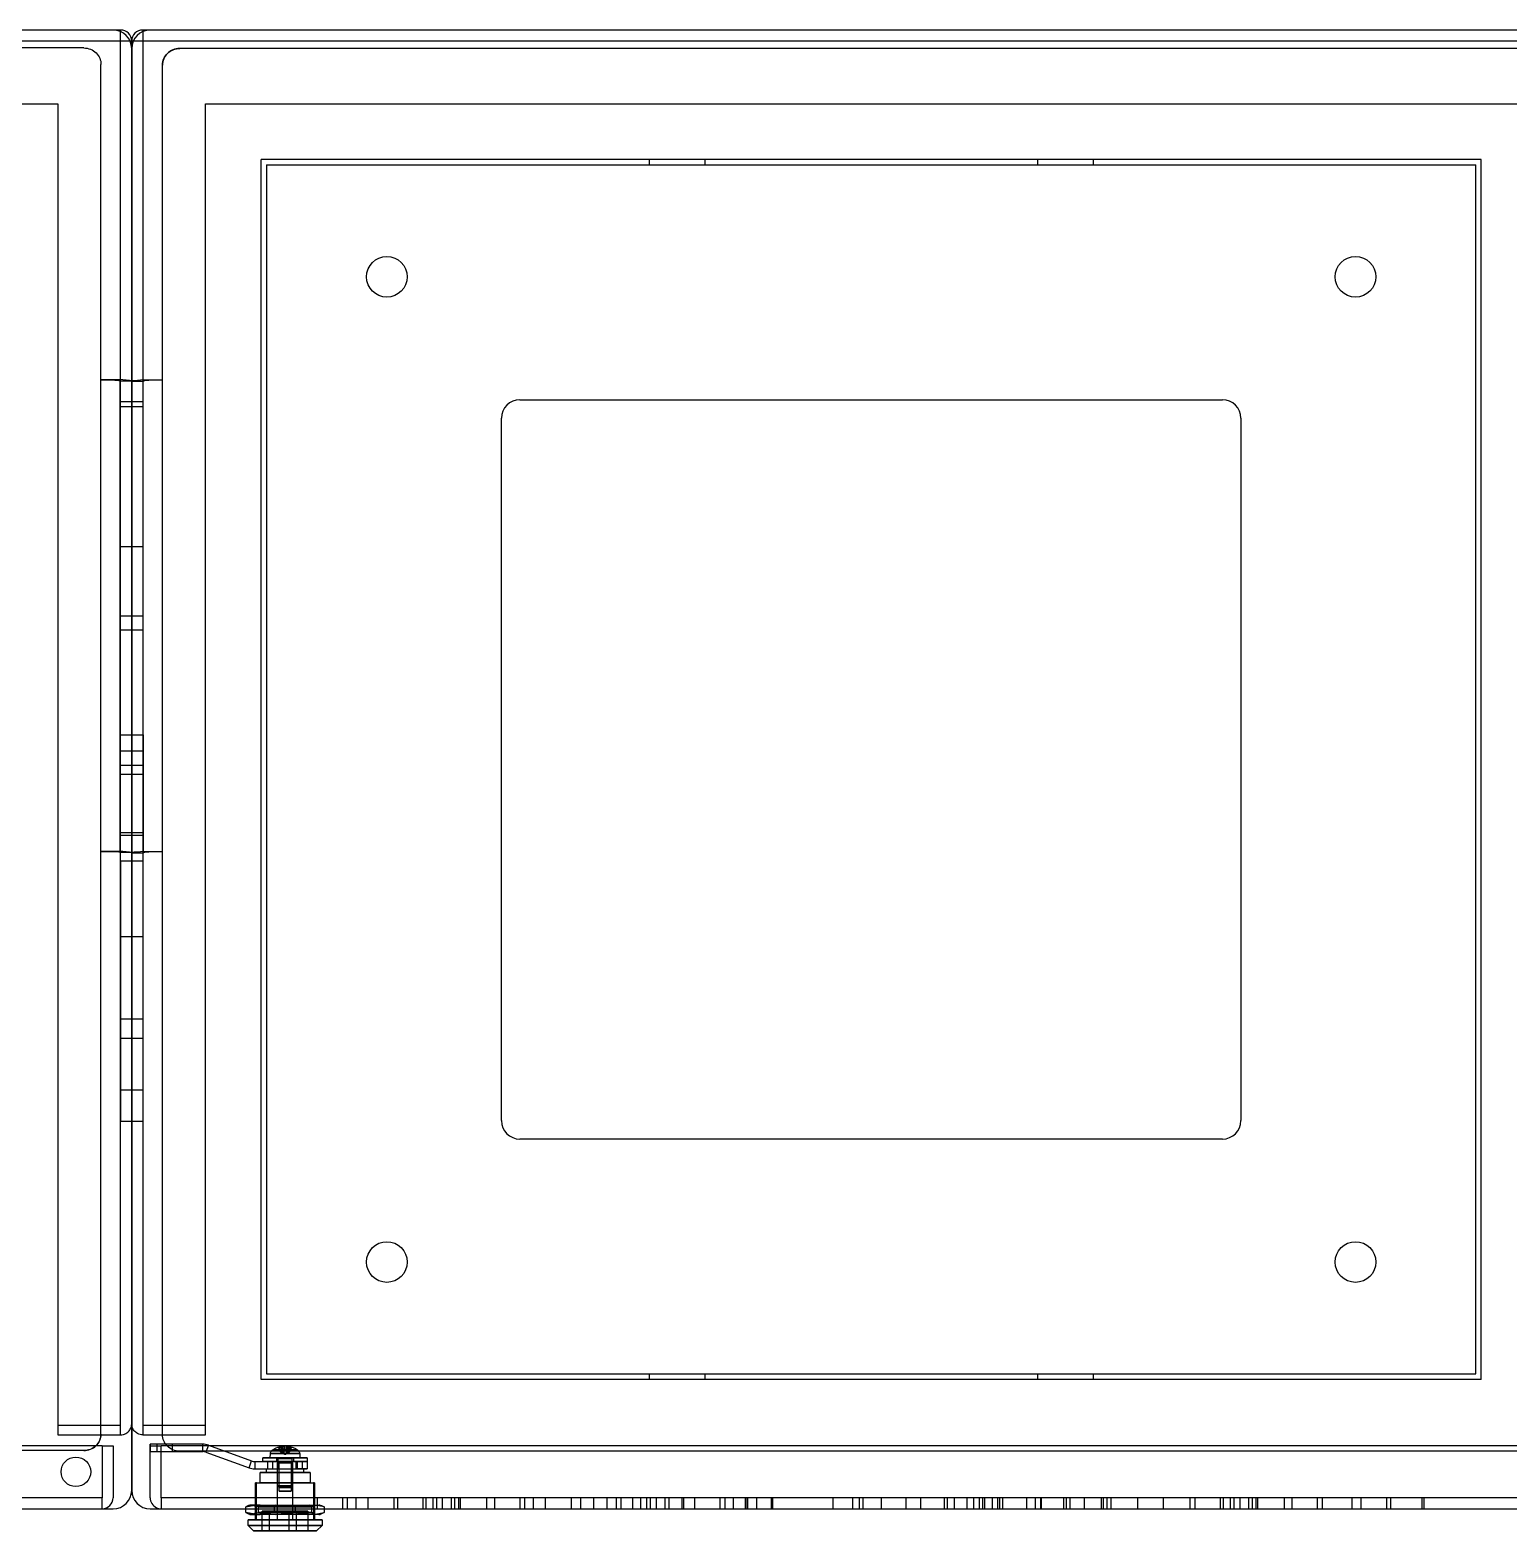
# Model space of a CAD drawing. Header units: millimetres. Extents: x 10366 to 13995, y 24552 to 29685.
# Drawn here: x 12058.7 to 12458.7, y 26264 to 26670 of the extents above; entities that cross this region are included whole.
import ezdxf

# ---------------------------------------------------------------- set-up
doc = ezdxf.new("R2010")
doc.units = ezdxf.units.MM
doc.header["$LTSCALE"] = 3
doc.layers.add('DomyÅ›lny', color=7, linetype='Continuous')

msp = doc.modelspace()

# ---------------------------------------------------------------- linework, layer by layer
at = {"layer": 'DomyÅ›lny'}
for p, q in [((12083.24, 26670.02), (11689.24, 26670.02)), ((12083.24, 26667.02), (11689.24, 26667.02)), ((12081.24, 26670.02), (11691.24, 26670.02)), ((12083.24, 26290.02), (12083.24, 26667.02)), ((12086.24, 26665.19), (12086.24, 26667.02)), ((12086.24, 26667.02), (12086.24, 26664.88)), ((12483.24, 26670.02), (12089.24, 26670.02)), ((12089.24, 26667.02), (12089.24, 26290.02)), ((12483.24, 26667.02), (12089.24, 26667.02)), ((12481.24, 26670.02), (12091.24, 26670.02)), ((12073.29, 26665.18), (11699.22, 26665.18)), ((12086.24, 26293.02), (12086.24, 26665.19)), ((12086.24, 26574.91), (12086.24, 26665.02)), ((12086.24, 26665.02), (12086.24, 26574.6)), ((12086.24, 26664.88), (12086.24, 26293.02)), ((12473.29, 26665.02), (12099.22, 26665.02)), ((12077.94, 26575.58), (12077.94, 26660.69)), ((12094.57, 26575.43), (12094.57, 26660.53)), ((11706.24, 26650.02), (12066.24, 26650.02)), ((12066.24, 26650.02), (12066.24, 26290.02)), ((12106.24, 26650.02), (12466.24, 26650.02)), ((12106.24, 26290.02), (12106.24, 26650.02)), ((12451.24, 26635.02), (12121.24, 26635.02)), ((12121.24, 26305.02), (12121.24, 26635.02)), ((12226.24, 26635.02), (12226.24, 26633.52)), ((12241.24, 26635.02), (12241.24, 26633.52)), ((12331.24, 26635.02), (12331.24, 26633.52)), ((12346.24, 26635.02), (12346.24, 26633.52)), ((12451.24, 26305.02), (12451.24, 26635.02)), ((12122.74, 26633.52), (12449.74, 26633.52)), ((12122.74, 26633.52), (12122.74, 26306.52)), ((12449.74, 26306.52), (12449.74, 26633.52)), ((12077.94, 26448.02), (12077.94, 26575.58)), ((12077.94, 26575.43), (12077.94, 26575.58)), ((12083.15, 26575.16), (12086.26, 26575.16)), ((12083.15, 26447.6), (12083.15, 26575.16)), ((12086.24, 26447.44), (12086.24, 26574.91)), ((12086.24, 26574.6), (12086.24, 26447.44)), ((12086.26, 26447.6), (12086.26, 26575.16)), ((12086.26, 26575.01), (12087.77, 26575.01)), ((12086.26, 26447.44), (12086.26, 26575.01)), ((12087.77, 26575.01), (12089.36, 26575.01)), ((12089.36, 26447.44), (12089.36, 26575.01)), ((12094.57, 26447.86), (12094.57, 26575.43)), ((12083.24, 26569.51), (12086.24, 26569.51)), ((12086.24, 26569.51), (12089.24, 26569.51)), ((12191.24, 26570.02), (12381.24, 26570.02)), ((12083.24, 26568.22), (12086.24, 26568.22)), ((12086.24, 26568.22), (12089.24, 26568.22)), ((12186.24, 26375.02), (12186.24, 26565.02)), ((12386.24, 26565.02), (12386.24, 26375.02)), ((12083.24, 26530.32), (12086.24, 26530.32)), ((12086.24, 26530.32), (12089.24, 26530.32)), ((12086.24, 26511.43), (12083.24, 26511.43)), ((12083.24, 26507.79), (12086.24, 26507.79)), ((12089.24, 26511.43), (12086.24, 26511.43)), ((12086.24, 26507.79), (12089.24, 26507.79)), ((12083.15, 26479.4), (12086.26, 26479.4)), ((12086.26, 26479.39), (12089.36, 26479.39)), ((12089.36, 26479.39), (12089.36, 26447.44)), ((12086.24, 26474.95), (12083.24, 26474.95)), ((12089.24, 26474.95), (12086.24, 26474.95)), ((12083.24, 26471.18), (12086.24, 26471.18)), ((12086.24, 26468.67), (12083.24, 26468.67)), ((12086.24, 26471.18), (12089.24, 26471.18)), ((12089.24, 26468.67), (12086.24, 26468.67)), ((12083.24, 26452.99), (12086.24, 26452.99)), ((12086.24, 26452.14), (12083.24, 26452.14)), ((12086.24, 26452.99), (12089.24, 26452.99)), ((12089.24, 26452.14), (12086.24, 26452.14)), ((12077.94, 26290.25), (12077.94, 26448.02)), ((12083.15, 26447.6), (12086.26, 26447.6)), ((12086.24, 26275.02), (12086.24, 26447.44)), ((12086.24, 26447.44), (12086.24, 26275.02)), ((12086.26, 26447.44), (12089.36, 26447.44)), ((12094.57, 26290.1), (12094.57, 26447.86)), ((12083.24, 26445.25), (12086.24, 26445.25)), ((12086.24, 26445.25), (12089.24, 26445.25)), ((12086.24, 26424.7), (12083.24, 26424.7)), ((12089.24, 26424.7), (12086.24, 26424.7)), ((12086.24, 26402.47), (12083.24, 26402.47)), ((12089.24, 26402.47), (12086.24, 26402.47)), ((12083.24, 26397.37), (12086.24, 26397.37)), ((12086.24, 26397.37), (12089.24, 26397.37)), ((12086.24, 26383.28), (12083.24, 26383.28)), ((12089.24, 26383.28), (12086.24, 26383.28)), ((12086.24, 26374.81), (12083.24, 26374.81)), ((12089.24, 26374.81), (12086.24, 26374.81)), ((12381.24, 26370.02), (12191.24, 26370.02)), ((12451.24, 26305.02), (12121.24, 26305.02)), ((12122.74, 26306.52), (12449.74, 26306.52)), ((12226.24, 26306.52), (12226.24, 26305.02)), ((12241.24, 26306.52), (12241.24, 26305.02)), ((12331.24, 26306.52), (12331.24, 26305.02)), ((12346.24, 26306.52), (12346.24, 26305.02)), ((12066.24, 26292.66), (12083.24, 26292.66)), ((12089.24, 26292.66), (12106.24, 26292.66)), ((12066.24, 26290.02), (12083.24, 26290.02)), ((12089.24, 26290.02), (12106.24, 26290.02)), ((12078.24, 26287.02), (11694.24, 26287.02)), ((12073.29, 26285.76), (11699.22, 26285.76)), ((12078.24, 26287.02), (12081.24, 26287.02)), ((12078.24, 26287.02), (12078.24, 26273.02)), ((12081.24, 26287.02), (12081.24, 26273.02)), ((12091.24, 26285.49), (12091.24, 26287.49)), ((12091.24, 26287.49), (12091.24, 26285.49)), ((12091.24, 26287.02), (12094.24, 26287.02)), ((12091.24, 26273.02), (12091.24, 26287.02)), ((12093, 26287.49), (12093, 26285.49)), ((12094.24, 26273.02), (12094.24, 26287.02)), ((12478.24, 26287.02), (12094.24, 26287.02)), ((12105.45, 26287.49), (12097.24, 26287.49)), ((12097.24, 26285.49), (12097.24, 26287.49)), ((12097.24, 26285.49), (12105.45, 26285.49)), ((12473.29, 26285.61), (12099.22, 26285.61)), ((12105.45, 26285.49), (12105.45, 26287.49)), ((12106.99, 26287.22), (12106.3, 26285.34)), ((12106.3, 26285.34), (12117.97, 26281.09)), ((12106.99, 26287.22), (12118.66, 26282.97)), ((12123.72, 26283.82), (12123.75, 26284.94)), ((12126.59, 26285.25), (12126.08, 26286.47)), ((12126.61, 26286.47), (12126.95, 26285.25)), ((12126.97, 26286.88), (12127.09, 26284.9)), ((12126.97, 26286.88), (12127.09, 26284.9)), ((12127.06, 26286.89), (12127.24, 26284.77)), ((12127.51, 26286.88), (12127.39, 26284.9)), ((12127.92, 26286.88), (12128.04, 26284.9)), ((12128.19, 26284.77), (12128.37, 26286.89)), ((12128.46, 26286.88), (12128.34, 26284.9)), ((12128.46, 26286.88), (12128.34, 26284.9)), ((12128.49, 26285.25), (12128.82, 26286.47)), ((12129.11, 26286.47), (12128.68, 26285.25)), ((12129.35, 26286.47), (12128.84, 26285.25)), ((12131.68, 26284.94), (12131.72, 26283.82)), ((12117.97, 26281.09), (12118.66, 26282.97)), ((12119.51, 26282.82), (12119.51, 26280.82)), ((12119.51, 26282.82), (12130.72, 26282.82)), ((12119.51, 26280.82), (12130.72, 26280.82)), ((12121.72, 26282.82), (12121.72, 26283.82)), ((12122.72, 26279.82), (12122.72, 26280.82)), ((12123.02, 26280.82), (12123.02, 26282.82)), ((12123.02, 26280.82), (12123.02, 26282.82)), ((12124.37, 26280.82), (12124.37, 26282.82)), ((12124.37, 26280.82), (12124.37, 26282.82)), ((12125.47, 26282.82), (12125.47, 26283.82)), ((12125.72, 26282.42), (12125.9, 26282.85)), ((12125.72, 26276.25), (12125.72, 26282.42)), ((12125.9, 26282.85), (12125.9, 26283.62)), ((12126.02, 26280.82), (12126.02, 26282.82)), ((12126.02, 26280.82), (12126.02, 26282.82)), ((12126.09, 26274.82), (12126.09, 26282.82)), ((12129.34, 26282.82), (12129.34, 26274.82)), ((12129.42, 26280.82), (12129.42, 26282.82)), ((12129.42, 26280.82), (12129.42, 26282.82)), ((12129.53, 26283.62), (12129.53, 26282.85)), ((12129.53, 26282.85), (12129.72, 26282.42)), ((12129.72, 26282.42), (12129.72, 26276.25)), ((12129.97, 26283.82), (12129.97, 26282.82)), ((12130.72, 26280.82), (12130.72, 26282.82)), ((12131.06, 26280.82), (12131.06, 26282.82)), ((12131.06, 26280.82), (12131.06, 26282.82)), ((12132.42, 26280.82), (12132.42, 26282.82)), ((12132.42, 26280.82), (12132.42, 26282.82)), ((12132.72, 26280.82), (12132.72, 26279.82)), ((12133.72, 26283.82), (12133.72, 26282.82)), ((12133.72, 26282.82), (12133.72, 26280.82)), ((12119.72, 26268.86), (12119.72, 26277.02)), ((12120, 26277.02), (12125.6, 26277.02)), ((12120, 26269.02), (12120, 26277.02)), ((12120.97, 26277.02), (12120.97, 26279.82)), ((12125.6, 26277.02), (12125.6, 26268.53)), ((12129.83, 26277.02), (12135.43, 26277.02)), ((12129.83, 26268.9), (12129.83, 26277.02)), ((12134.47, 26279.82), (12134.47, 26277.02)), ((12135.43, 26277.02), (12135.43, 26268.56)), ((12135.72, 26277.02), (12135.72, 26268.58)), ((12078.24, 26273.02), (11694.24, 26273.02)), ((12478.24, 26273.02), (12094.24, 26273.02)), ((12126.14, 26275.82), (12125.72, 26276.25)), ((12129.72, 26276.25), (12129.29, 26275.82)), ((12136.39, 26273.02), (12136.39, 26270.02)), ((12143.26, 26273.02), (12143.26, 26270.02)), ((12144.54, 26273.02), (12144.54, 26270.02)), ((12146.89, 26273.02), (12146.89, 26270.02)), ((12150.08, 26273.02), (12150.08, 26270.02)), ((12157.16, 26273.02), (12157.16, 26270.02)), ((12158.15, 26273.02), (12158.15, 26270.02)), ((12165, 26273.02), (12165, 26270.02)), ((12165.77, 26273.02), (12165.77, 26270.02)), ((12167.65, 26273.02), (12167.65, 26270.02)), ((12168.67, 26273.02), (12168.67, 26270.02)), ((12170.25, 26273.02), (12170.25, 26270.02)), ((12172.63, 26273.02), (12172.63, 26270.02)), ((12173.59, 26273.02), (12173.59, 26270.02)), ((12174.65, 26273.02), (12174.65, 26270.02)), ((12175.04, 26273.02), (12175.04, 26270.02)), ((12182.24, 26273.02), (12182.24, 26270.02)), ((12184.33, 26273.02), (12184.33, 26270.02)), ((12191.2, 26273.02), (12191.2, 26270.02)), ((12192.49, 26273.02), (12192.49, 26270.02)), ((12194.83, 26273.02), (12194.83, 26270.02)), ((12198.03, 26273.02), (12198.03, 26270.02)), ((12205.1, 26273.02), (12205.1, 26270.02)), ((12207.63, 26273.02), (12207.63, 26270.02)), ((12211.13, 26273.02), (12211.13, 26270.02)), ((12214.71, 26273.02), (12214.71, 26270.02)), ((12217.25, 26273.02), (12217.25, 26270.02)), ((12218.53, 26273.02), (12218.53, 26270.02)), ((12221.68, 26273.02), (12221.68, 26270.02)), ((12223.9, 26270.02), (12223.9, 26273.02)), ((12225.46, 26273.02), (12225.46, 26270.02)), ((12226.51, 26273.02), (12226.51, 26270.02)), ((12228.2, 26270.02), (12228.2, 26273.02)), ((12230.42, 26273.02), (12230.42, 26270.02)), ((12231.55, 26273.02), (12231.55, 26270.02)), ((12235, 26273.02), (12235, 26270.02)), ((12235.52, 26273.02), (12235.52, 26270.02)), ((12238.46, 26273.02), (12238.46, 26270.02)), ((12245.33, 26273.02), (12245.33, 26270.02)), ((12246.62, 26273.02), (12246.62, 26270.02)), ((12248.96, 26273.02), (12248.96, 26270.02)), ((12252.16, 26273.02), (12252.16, 26270.02)), ((12252.57, 26273.02), (12252.57, 26270.02)), ((12252.81, 26273.02), (12252.81, 26270.02)), ((12255.21, 26273.02), (12255.21, 26270.02)), ((12259.23, 26273.02), (12259.23, 26270.02)), ((12259.6, 26273.02), (12259.6, 26270.02)), ((12275.89, 26273.02), (12275.89, 26270.02)), ((12281.17, 26273.02), (12281.17, 26270.02)), ((12282.97, 26273.02), (12282.97, 26270.02)), ((12284.09, 26270.02), (12284.09, 26273.02)), ((12289.06, 26270.02), (12289.06, 26273.02)), ((12295.61, 26273.02), (12295.61, 26270.02)), ((12299.56, 26273.02), (12299.56, 26270.02)), ((12306.02, 26273.02), (12306.02, 26270.02)), ((12306.78, 26273.02), (12306.78, 26270.02)), ((12308.73, 26273.02), (12308.73, 26270.02)), ((12312.14, 26273.02), (12312.14, 26270.02)), ((12313.88, 26273.02), (12313.88, 26270.02)), ((12315.41, 26273.02), (12315.41, 26270.02)), ((12316.31, 26273.02), (12316.31, 26270.02)), ((12316.89, 26273.02), (12316.89, 26270.02)), ((12318.94, 26273.02), (12318.94, 26270.02)), ((12320.39, 26273.02), (12320.39, 26270.02)), ((12320.93, 26273.02), (12320.93, 26270.02)), ((12321.72, 26273.02), (12321.72, 26270.02)), ((12328.24, 26273.02), (12328.24, 26270.02)), ((12330.6, 26273.02), (12330.6, 26270.02)), ((12332.01, 26273.02), (12332.01, 26270.02)), ((12332.18, 26273.02), (12332.18, 26270.02)), ((12338.3, 26273.02), (12338.3, 26270.02)), ((12338.94, 26273.02), (12338.94, 26270.02)), ((12340, 26273.02), (12340, 26270.02)), ((12343.88, 26273.02), (12343.88, 26270.02)), ((12348.48, 26273.02), (12348.48, 26270.02)), ((12349, 26273.02), (12349, 26270.02)), ((12350.01, 26273.02), (12350.01, 26270.02)), ((12351.1, 26273.02), (12351.1, 26270.02)), ((12358.26, 26273.02), (12358.26, 26270.02)), ((12365.21, 26273.02), (12365.21, 26270.02)), ((12372.43, 26273.02), (12372.43, 26270.02)), ((12373.82, 26273.02), (12373.82, 26270.02)), ((12380.66, 26273.02), (12380.66, 26270.02)), ((12381.43, 26273.02), (12381.43, 26270.02)), ((12383.32, 26273.02), (12383.32, 26270.02)), ((12384.33, 26273.02), (12384.33, 26270.02)), ((12385.91, 26273.02), (12385.91, 26270.02)), ((12388.3, 26273.02), (12388.3, 26270.02)), ((12389.25, 26273.02), (12389.25, 26270.02)), ((12390.31, 26273.02), (12390.31, 26270.02)), ((12390.7, 26273.02), (12390.7, 26270.02)), ((12397.9, 26273.02), (12397.9, 26270.02)), ((12400, 26273.02), (12400, 26270.02)), ((12406.89, 26273.02), (12406.89, 26270.02)), ((12408.21, 26273.02), (12408.21, 26270.02)), ((12416.2, 26273.02), (12416.2, 26270.02)), ((12418.71, 26273.02), (12418.71, 26270.02)), ((12425.64, 26273.02), (12425.64, 26270.02)), ((12426.7, 26273.02), (12426.7, 26270.02)), ((12435.19, 26273.02), (12435.19, 26270.02)), ((12435.7, 26273.02), (12435.7, 26270.02)), ((11691.24, 26270.02), (12081.24, 26270.02)), ((12091.24, 26270.02), (12481.24, 26270.02)), ((12117.12, 26269.02), (12117.12, 26270.52)), ((12117.88, 26270.91), (12118.22, 26271.02)), ((12118.22, 26268.52), (12117.88, 26268.64)), ((12119.72, 26267.02), (12119.72, 26268.86)), ((12119.96, 26269.02), (12119.96, 26270.52)), ((12120, 26267.02), (12120, 26269.02)), ((12120.53, 26269.02), (12120.53, 26270.52)), ((12121.57, 26264.02), (12121.57, 26269.42)), ((12123.53, 26264.02), (12123.53, 26269.42)), ((12124.88, 26269.02), (12124.88, 26270.52)), ((12125.6, 26268.53), (12125.6, 26267.02)), ((12128.84, 26264.02), (12128.84, 26269.42)), ((12129.83, 26267.02), (12129.83, 26268.9)), ((12130.55, 26269.02), (12130.55, 26270.52)), ((12130.78, 26264.02), (12130.78, 26269.42)), ((12133.87, 26269.42), (12133.87, 26264.02)), ((12135.4, 26271.02), (12134.9, 26270.52)), ((12134.9, 26270.52), (12134.9, 26269.02)), ((12134.9, 26269.02), (12135.4, 26268.52)), ((12135.43, 26268.56), (12135.43, 26267.02)), ((12135.72, 26268.58), (12135.72, 26267.02)), ((12137.22, 26271.02), (12137.55, 26270.91)), ((12137.55, 26268.64), (12137.22, 26268.52)), ((12138.31, 26270.52), (12138.31, 26269.02)), ((12117.72, 26265.52), (12117.72, 26267.02)), ((12119.22, 26264.02), (12117.72, 26265.52)), ((12137.72, 26265.52), (12136.22, 26264.02)), ((12137.72, 26267.02), (12137.72, 26265.52))]:
    msp.add_line(p, q, dxfattribs=at)
for points in [[(12083.24, 26667.02, 0), (12083.24, 26670.02, 0)], [(12086.24, 26667.02, 0), (12086.24, 26667.02, 0), (12086.24, 26667.02, 0), (12086.24, 26667.02, 0), (12086.24, 26667.02, 0), (12086.24, 26667.02, 0), (12086.24, 26667.02, 0), (12086.24, 26667.02, 0), (12086.24, 26667.02, 0), (12086.24, 26667.02, 0), (12086.24, 26667.02, 0), (12086.24, 26667.02, 0), (12086.24, 26667.02, 0), (12086.24, 26667.02, 0), (12086.22, 26667.02, 0), (12086.16, 26667.02, 0), (12085.87, 26667.02, 0), (12083.24, 26667.02, 0)], [(12089.24, 26667.02, 0), (12086.24, 26667.02, 0)], [(12089.24, 26670.02, 0), (12089.24, 26670.02, 0), (12089.24, 26670.02, 0), (12089.24, 26670.02, 0), (12089.24, 26670.02, 0), (12089.24, 26670.02, 0), (12089.24, 26670.02, 0), (12089.24, 26670.02, 0), (12089.24, 26670.02, 0), (12089.24, 26670.02, 0), (12089.24, 26670.02, 0), (12089.24, 26670.02, 0), (12089.24, 26670.02, 0), (12089.24, 26670.02, 0), (12089.24, 26670, 0), (12089.24, 26669.94, 0), (12089.24, 26669.65, 0), (12089.24, 26667.02, 0)], [(12073.29, 26665.18, 0), (12073.76, 26665.15, 0), (12074.23, 26665.09, 0), (12074.68, 26664.97, 0), (12075.12, 26664.82, 0), (12075.53, 26664.62, 0), (12075.92, 26664.39, 0), (12076.29, 26664.12, 0), (12076.62, 26663.82, 0), (12076.92, 26663.5, 0), (12077.19, 26663.14, 0), (12077.41, 26662.77, 0), (12077.6, 26662.38, 0), (12077.75, 26661.98, 0), (12077.86, 26661.56, 0), (12077.92, 26661.13, 0), (12077.94, 26660.69, 0)], [(12094.57, 26660.53, 0), (12094.59, 26660.99, 0), (12094.66, 26661.44, 0), (12094.78, 26661.88, 0), (12094.94, 26662.3, 0), (12095.15, 26662.7, 0), (12095.39, 26663.08, 0), (12095.67, 26663.43, 0), (12095.98, 26663.76, 0), (12096.32, 26664.05, 0), (12096.69, 26664.3, 0), (12097.08, 26664.52, 0), (12097.49, 26664.7, 0), (12097.91, 26664.84, 0), (12098.34, 26664.94, 0), (12098.78, 26665, 0), (12099.22, 26665.02, 0)], [(12099.22, 26665.02, 0), (12098.75, 26665, 0), (12098.28, 26664.93, 0), (12097.83, 26664.82, 0), (12097.39, 26664.66, 0), (12096.98, 26664.47, 0), (12096.59, 26664.24, 0), (12096.22, 26663.97, 0), (12095.89, 26663.67, 0), (12095.59, 26663.34, 0), (12095.32, 26662.99, 0), (12095.1, 26662.62, 0), (12094.91, 26662.22, 0), (12094.76, 26661.82, 0), (12094.66, 26661.41, 0), (12094.59, 26660.97, 0), (12094.57, 26660.53, 0)], [(12077.94, 26575.58, 0), (12083.86, 26575.46, 0), (12085.64, 26575.32, 0), (12086.1, 26575.24, 0), (12086.17, 26575.22, 0), (12086.22, 26575.2, 0), (12086.23, 26575.19, 0), (12086.24, 26575.19, 0), (12086.25, 26575.18, 0), (12086.25, 26575.18, 0), (12086.25, 26575.18, 0), (12086.25, 26575.17, 0), (12086.25, 26575.17, 0), (12086.25, 26575.17, 0), (12086.26, 26575.17, 0), (12086.26, 26575.16, 0)], [(12077.94, 26575.43, 0), (12081.66, 26575.35, 0), (12082.77, 26575.26, 0), (12083.05, 26575.21, 0), (12083.09, 26575.2, 0), (12083.12, 26575.19, 0), (12083.13, 26575.18, 0), (12083.14, 26575.18, 0), (12083.14, 26575.18, 0), (12083.14, 26575.17, 0), (12083.14, 26575.17, 0), (12083.14, 26575.17, 0), (12083.15, 26575.17, 0), (12083.15, 26575.17, 0), (12083.15, 26575.16, 0), (12083.15, 26575.16, 0)], [(12094.57, 26575.43, 0), (12088.65, 26575.3, 0), (12086.87, 26575.17, 0), (12086.41, 26575.09, 0), (12086.34, 26575.07, 0), (12086.29, 26575.05, 0), (12086.28, 26575.04, 0), (12086.27, 26575.03, 0), (12086.27, 26575.03, 0), (12086.26, 26575.02, 0), (12086.26, 26575.02, 0), (12086.26, 26575.02, 0), (12086.26, 26575.02, 0), (12086.26, 26575.01, 0), (12086.26, 26575.01, 0), (12086.26, 26575.01, 0)], [(12094.57, 26575.27, 0), (12090.85, 26575.19, 0), (12089.74, 26575.11, 0), (12089.46, 26575.06, 0), (12089.42, 26575.05, 0), (12089.39, 26575.03, 0), (12089.38, 26575.03, 0), (12089.37, 26575.02, 0), (12089.37, 26575.02, 0), (12089.37, 26575.02, 0), (12089.37, 26575.02, 0), (12089.37, 26575.01, 0), (12089.37, 26575.01, 0), (12089.36, 26575.01, 0), (12089.36, 26575.01, 0), (12089.36, 26575.01, 0)], [(12077.94, 26448.02, 0), (12083.86, 26447.89, 0), (12085.64, 26447.76, 0), (12086.1, 26447.68, 0), (12086.17, 26447.66, 0), (12086.22, 26447.64, 0), (12086.23, 26447.63, 0), (12086.24, 26447.62, 0), (12086.25, 26447.62, 0), (12086.25, 26447.61, 0), (12086.25, 26447.61, 0), (12086.25, 26447.61, 0), (12086.25, 26447.61, 0), (12086.25, 26447.6, 0), (12086.26, 26447.6, 0), (12086.26, 26447.6, 0)], [(12077.94, 26447.86, 0), (12081.66, 26447.78, 0), (12082.77, 26447.7, 0), (12083.05, 26447.65, 0), (12083.09, 26447.64, 0), (12083.12, 26447.62, 0), (12083.13, 26447.62, 0), (12083.14, 26447.61, 0), (12083.14, 26447.61, 0), (12083.14, 26447.61, 0), (12083.14, 26447.61, 0), (12083.14, 26447.6, 0), (12083.15, 26447.6, 0), (12083.15, 26447.6, 0), (12083.15, 26447.6, 0), (12083.15, 26447.6, 0)], [(12094.57, 26447.86, 0), (12088.65, 26447.74, 0), (12086.87, 26447.6, 0), (12086.41, 26447.52, 0), (12086.34, 26447.5, 0), (12086.29, 26447.48, 0), (12086.28, 26447.47, 0), (12086.27, 26447.47, 0), (12086.27, 26447.46, 0), (12086.26, 26447.46, 0), (12086.26, 26447.46, 0), (12086.26, 26447.45, 0), (12086.26, 26447.45, 0), (12086.26, 26447.45, 0), (12086.26, 26447.45, 0), (12086.26, 26447.44, 0)], [(12094.57, 26447.71, 0), (12090.85, 26447.63, 0), (12089.74, 26447.54, 0), (12089.46, 26447.49, 0), (12089.42, 26447.48, 0), (12089.39, 26447.47, 0), (12089.38, 26447.46, 0), (12089.37, 26447.46, 0), (12089.37, 26447.46, 0), (12089.37, 26447.45, 0), (12089.37, 26447.45, 0), (12089.37, 26447.45, 0), (12089.37, 26447.45, 0), (12089.36, 26447.45, 0), (12089.36, 26447.44, 0), (12089.36, 26447.44, 0)], [(12083.24, 26290.02, 0), (12083.61, 26290.05, 0), (12083.99, 26290.12, 0), (12084.33, 26290.23, 0), (12084.63, 26290.37, 0), (12084.91, 26290.53, 0), (12085.16, 26290.72, 0), (12085.38, 26290.91, 0), (12085.57, 26291.12, 0), (12085.73, 26291.35, 0), (12085.87, 26291.57, 0), (12085.99, 26291.81, 0), (12086.15, 26292.29, 0), (12086.22, 26292.65, 0), (12086.24, 26293.02, 0)], [(12089.24, 26290.02, 0), (12088.87, 26290.05, 0), (12088.5, 26290.12, 0), (12088.15, 26290.23, 0), (12087.85, 26290.37, 0), (12087.57, 26290.53, 0), (12087.33, 26290.72, 0), (12087.11, 26290.91, 0), (12086.92, 26291.12, 0), (12086.76, 26291.35, 0), (12086.62, 26291.57, 0), (12086.5, 26291.81, 0), (12086.34, 26292.29, 0), (12086.27, 26292.65, 0), (12086.24, 26293.02, 0)], [(12073.29, 26285.76, 0), (12073.76, 26285.79, 0), (12074.23, 26285.86, 0), (12074.68, 26285.97, 0), (12075.12, 26286.12, 0), (12075.53, 26286.32, 0), (12075.92, 26286.55, 0), (12076.29, 26286.82, 0), (12076.62, 26287.12, 0), (12076.92, 26287.45, 0), (12077.19, 26287.8, 0), (12077.41, 26288.17, 0), (12077.6, 26288.56, 0), (12077.75, 26288.97, 0), (12077.86, 26289.38, 0), (12077.92, 26289.82, 0), (12077.94, 26290.25, 0)], [(12077.94, 26290.25, 0), (12077.92, 26289.8, 0), (12077.85, 26289.35, 0), (12077.73, 26288.91, 0), (12077.57, 26288.49, 0), (12077.37, 26288.09, 0), (12077.12, 26287.71, 0), (12076.84, 26287.35, 0), (12076.53, 26287.03, 0), (12076.19, 26286.74, 0), (12075.82, 26286.49, 0), (12075.43, 26286.27, 0), (12075.02, 26286.09, 0), (12074.6, 26285.95, 0), (12074.17, 26285.84, 0), (12073.73, 26285.78, 0), (12073.29, 26285.76, 0)], [(12099.22, 26285.61, 0), (12098.75, 26285.63, 0), (12098.28, 26285.7, 0), (12097.83, 26285.81, 0), (12097.39, 26285.97, 0), (12096.98, 26286.16, 0), (12096.59, 26286.4, 0), (12096.22, 26286.66, 0), (12095.89, 26286.96, 0), (12095.59, 26287.29, 0), (12095.32, 26287.64, 0), (12095.1, 26288.02, 0), (12094.91, 26288.41, 0), (12094.76, 26288.81, 0), (12094.66, 26289.23, 0), (12094.59, 26289.66, 0), (12094.57, 26290.1, 0)], [(12093, 26287.49, 0), (12091.24, 26287.49, 0)], [(12091.24, 26285.49, 0), (12091.24, 26285.49, 0), (12091.24, 26285.49, 0), (12091.24, 26285.49, 0), (12091.24, 26285.49, 0), (12091.24, 26285.49, 0), (12091.24, 26285.49, 0), (12091.24, 26285.49, 0), (12091.24, 26285.49, 0), (12091.24, 26285.49, 0), (12091.24, 26285.49, 0), (12091.24, 26285.49, 0), (12091.24, 26285.49, 0), (12091.25, 26285.49, 0), (12091.25, 26285.49, 0), (12091.29, 26285.49, 0), (12091.42, 26285.49, 0), (12091.98, 26285.49, 0), (12093, 26285.49, 0)], [(12097.24, 26287.49, 0), (12093, 26287.49, 0)], [(12093, 26285.49, 0), (12097.24, 26285.49, 0)], [(12123.75, 26284.94, 0), (12123.77, 26285.1, 0), (12123.81, 26285.26, 0), (12123.87, 26285.42, 0), (12123.94, 26285.56, 0), (12124.03, 26285.69, 0), (12124.14, 26285.81, 0), (12124.26, 26285.92, 0), (12124.39, 26286.01, 0)], [(12126.97, 26286.88, 0), (12126.44, 26286.76, 0), (12125.93, 26286.55, 0)], [(12125.93, 26286.55, 0), (12126.47, 26286.55, 0)], [(12126.51, 26286.56, 0), (12125.97, 26286.56, 0)], [(12126.61, 26286.47, 0), (12126.08, 26286.47, 0)], [(12126.47, 26286.55, 0), (12126.99, 26286.76, 0), (12127.51, 26286.88, 0)], [(12126.47, 26286.55, 0), (12126.48, 26286.55, 0), (12126.49, 26286.56, 0), (12126.5, 26286.56, 0), (12126.51, 26286.56, 0), (12126.52, 26286.56, 0), (12126.53, 26286.55, 0), (12126.54, 26286.55, 0), (12126.55, 26286.55, 0), (12126.56, 26286.54, 0), (12126.57, 26286.53, 0), (12126.58, 26286.52, 0), (12126.59, 26286.51, 0), (12126.59, 26286.5, 0), (12126.6, 26286.49, 0), (12126.61, 26286.47, 0)], [(12126.95, 26285.25, 0), (12126.59, 26285.25, 0)], [(12128.04, 26284.9, 0), (12127.98, 26284.85, 0), (12127.9, 26284.81, 0), (12127.86, 26284.8, 0), (12127.81, 26284.79, 0), (12127.76, 26284.78, 0), (12127.72, 26284.77, 0), (12127.67, 26284.78, 0), (12127.62, 26284.79, 0), (12127.57, 26284.8, 0), (12127.49, 26284.83, 0), (12127.44, 26284.86, 0), (12127.39, 26284.9, 0)], [(12127.39, 26284.9, 0), (12127.46, 26284.85, 0), (12127.53, 26284.81, 0), (12127.57, 26284.8, 0), (12127.62, 26284.79, 0), (12127.67, 26284.78, 0), (12127.72, 26284.77, 0), (12127.76, 26284.78, 0), (12127.81, 26284.79, 0), (12127.86, 26284.8, 0), (12127.94, 26284.83, 0), (12127.99, 26284.86, 0), (12128.04, 26284.9, 0)], [(12127.92, 26286.88, 0), (12128.44, 26286.76, 0), (12128.96, 26286.55, 0)], [(12129.5, 26286.55, 0), (12128.99, 26286.76, 0), (12128.46, 26286.88, 0)], [(12128.84, 26285.25, 0), (12128.68, 26285.25, 0)], [(12128.82, 26286.47, 0), (12128.83, 26286.49, 0), (12128.84, 26286.5, 0), (12128.84, 26286.51, 0), (12128.85, 26286.52, 0), (12128.86, 26286.53, 0), (12128.87, 26286.54, 0), (12128.88, 26286.55, 0), (12128.89, 26286.55, 0), (12128.9, 26286.55, 0), (12128.91, 26286.56, 0), (12128.92, 26286.56, 0), (12128.93, 26286.56, 0), (12128.94, 26286.56, 0), (12128.95, 26286.55, 0), (12128.96, 26286.55, 0)], [(12129.11, 26286.47, 0), (12128.82, 26286.47, 0)], [(12129.46, 26286.56, 0), (12128.92, 26286.56, 0)], [(12128.96, 26286.55, 0), (12129.5, 26286.55, 0)], [(12131.04, 26286.01, 0), (12131.17, 26285.92, 0), (12131.29, 26285.81, 0), (12131.4, 26285.69, 0), (12131.49, 26285.56, 0), (12131.57, 26285.42, 0), (12131.62, 26285.26, 0), (12131.66, 26285.1, 0), (12131.68, 26284.94, 0)], [(12123.53, 26283.82, 0), (12121.72, 26283.82, 0), (12121.72, 26283.82, 0), (12121.72, 26283.82, 0), (12121.72, 26283.82, 0), (12121.72, 26283.82, 0), (12121.72, 26283.82, 0), (12121.72, 26283.82, 0), (12121.72, 26283.82, 0), (12121.72, 26283.82, 0), (12121.72, 26283.82, 0), (12121.72, 26283.82, 0), (12121.72, 26283.82, 0), (12121.72, 26283.82, 0), (12121.72, 26283.82, 0), (12121.72, 26283.82, 0), (12121.72, 26283.82, 0), (12121.72, 26283.82, 0), (12121.76, 26283.82, 0), (12121.91, 26283.82, 0), (12123.35, 26283.82, 0), (12131.9, 26283.82, 0)], [(12131.9, 26282.82, 0), (12123.42, 26282.82, 0), (12122.18, 26282.82, 0), (12121.83, 26282.82, 0), (12121.74, 26282.82, 0), (12121.72, 26282.82, 0), (12121.72, 26282.82, 0), (12121.72, 26282.82, 0), (12121.72, 26282.82, 0), (12121.72, 26282.82, 0), (12121.72, 26282.82, 0), (12121.72, 26282.82, 0), (12121.72, 26282.82, 0), (12121.72, 26282.82, 0), (12121.72, 26282.82, 0), (12121.72, 26282.82, 0), (12121.72, 26282.82, 0), (12121.72, 26282.82, 0), (12121.72, 26282.82, 0), (12121.72, 26282.82, 0), (12121.72, 26282.82, 0), (12121.72, 26282.82, 0), (12121.72, 26282.82, 0), (12121.76, 26282.82, 0), (12121.91, 26282.82, 0), (12123.53, 26282.82, 0)], [(12131.9, 26283.82, 0), (12133.71, 26283.82, 0), (12133.72, 26283.82, 0), (12133.72, 26283.82, 0), (12133.72, 26283.82, 0), (12133.72, 26283.82, 0), (12133.72, 26283.82, 0), (12133.72, 26283.82, 0), (12133.72, 26283.82, 0), (12133.72, 26283.82, 0), (12133.72, 26283.82, 0), (12133.72, 26283.82, 0), (12133.72, 26283.82, 0), (12133.72, 26283.82, 0), (12133.72, 26283.82, 0), (12133.72, 26283.82, 0), (12133.71, 26283.82, 0), (12133.71, 26283.82, 0), (12133.67, 26283.82, 0), (12133.52, 26283.82, 0), (12132.08, 26283.82, 0), (12123.53, 26283.82, 0)], [(12123.53, 26282.82, 0), (12132.02, 26282.82, 0), (12133.25, 26282.82, 0), (12133.6, 26282.82, 0), (12133.69, 26282.82, 0), (12133.71, 26282.82, 0), (12133.71, 26282.82, 0), (12133.72, 26282.82, 0), (12133.72, 26282.82, 0), (12133.72, 26282.82, 0), (12133.72, 26282.82, 0), (12133.72, 26282.82, 0), (12133.72, 26282.82, 0), (12133.72, 26282.82, 0), (12133.72, 26282.82, 0), (12133.72, 26282.82, 0), (12133.72, 26282.82, 0), (12133.72, 26282.82, 0), (12133.72, 26282.82, 0), (12133.72, 26282.82, 0), (12133.72, 26282.82, 0), (12133.71, 26282.82, 0), (12133.71, 26282.82, 0), (12133.67, 26282.82, 0), (12133.52, 26282.82, 0), (12131.9, 26282.82, 0)], [(12129.83, 26277.02, 0), (12125.6, 26277.02, 0)], [(12078.24, 26270.02, 0), (12078.24, 26270.02, 0), (12078.24, 26270.02, 0), (12078.24, 26270.02, 0), (12078.24, 26270.02, 0), (12078.24, 26270.02, 0), (12078.24, 26270.02, 0), (12078.24, 26270.02, 0), (12078.24, 26270.02, 0), (12078.24, 26270.02, 0), (12078.24, 26270.02, 0), (12078.24, 26270.02, 0), (12078.24, 26270.02, 0), (12078.24, 26270.03, 0), (12078.24, 26270.04, 0), (12078.24, 26270.11, 0), (12078.24, 26270.39, 0), (12078.24, 26273.02, 0)], [(12094.24, 26273.02, 0), (12094.24, 26270.02, 0)], [(12129.13, 26276.25, 0), (12126.3, 26276.25, 0), (12125.72, 26276.25, 0), (12126.3, 26276.25, 0)], [(12126.6, 26275.82, 0), (12126.14, 26275.82, 0), (12126.6, 26275.82, 0), (12128.83, 26275.82, 0)], [(12126.3, 26276.25, 0), (12129.13, 26276.25, 0), (12129.72, 26276.25, 0), (12129.13, 26276.25, 0)], [(12128.83, 26275.82, 0), (12129.29, 26275.82, 0), (12128.83, 26275.82, 0), (12126.6, 26275.82, 0)], [(12117.12, 26270.52, 0), (12119.13, 26270.9, 0), (12121, 26271.02, 0)], [(12118.54, 26271.02, 0), (12118.37, 26271.02, 0), (12118.2, 26270.99, 0), (12117.86, 26270.9, 0), (12117.5, 26270.75, 0), (12117.12, 26270.52, 0)], [(12117.12, 26269.02, 0), (12117.5, 26268.8, 0), (12117.86, 26268.65, 0), (12118.2, 26268.55, 0), (12118.37, 26268.53, 0), (12118.54, 26268.52, 0)], [(12121, 26268.52, 0), (12119.13, 26268.65, 0), (12117.12, 26269.02, 0)], [(12121, 26271.02, 0), (12118.54, 26271.02, 0), (12118.29, 26271.02, 0), (12118.23, 26271.02, 0), (12118.22, 26271.02, 0), (12118.22, 26271.02, 0), (12118.22, 26271.02, 0), (12118.22, 26271.02, 0), (12118.22, 26271.02, 0), (12118.22, 26271.02, 0), (12118.22, 26271.02, 0), (12118.22, 26271.02, 0), (12118.22, 26271.02, 0), (12118.22, 26271.02, 0), (12118.22, 26271.02, 0), (12118.22, 26271.02, 0), (12118.22, 26271.02, 0), (12118.22, 26271.02, 0), (12118.22, 26271.02, 0), (12118.22, 26271.02, 0), (12118.22, 26271.02, 0), (12118.22, 26271.02, 0), (12118.22, 26271.02, 0), (12118.25, 26271.02, 0), (12118.35, 26271.02, 0), (12118.54, 26271.02, 0)], [(12118.54, 26268.52, 0), (12118.22, 26268.52, 0), (12118.22, 26268.52, 0), (12118.22, 26268.52, 0), (12118.22, 26268.52, 0), (12118.22, 26268.52, 0), (12118.22, 26268.52, 0), (12118.22, 26268.52, 0), (12118.22, 26268.52, 0), (12118.22, 26268.52, 0), (12118.22, 26268.52, 0), (12118.22, 26268.52, 0), (12118.22, 26268.52, 0), (12118.22, 26268.52, 0), (12118.22, 26268.52, 0), (12118.22, 26268.52, 0), (12118.22, 26268.52, 0), (12118.22, 26268.52, 0), (12118.22, 26268.52, 0), (12118.22, 26268.52, 0), (12118.22, 26268.52, 0), (12118.25, 26268.52, 0), (12118.36, 26268.52, 0), (12118.79, 26268.52, 0), (12121, 26268.52, 0)], [(12118.54, 26271.02, 0), (12119.47, 26271.02, 0), (12125.26, 26271.02, 0)], [(12119.96, 26270.52, 0), (12119.58, 26270.75, 0), (12119.22, 26270.9, 0), (12118.88, 26270.99, 0), (12118.71, 26271.02, 0), (12118.54, 26271.02, 0)], [(12118.54, 26268.52, 0), (12118.71, 26268.53, 0), (12118.88, 26268.55, 0), (12119.22, 26268.65, 0), (12119.58, 26268.8, 0), (12119.96, 26269.02, 0)], [(12125.26, 26268.52, 0), (12118.54, 26268.52, 0)], [(12125.26, 26271.02, 0), (12119.96, 26270.52, 0)], [(12119.96, 26269.02, 0), (12125.26, 26268.52, 0)], [(12122.63, 26270.52, 0), (12120.53, 26270.52, 0), (12122.63, 26270.52, 0), (12132.8, 26270.52, 0)], [(12132.8, 26269.02, 0), (12122.63, 26269.02, 0), (12120.53, 26269.02, 0), (12122.63, 26269.02, 0)], [(12121, 26271.02, 0), (12122.87, 26270.9, 0), (12124.88, 26270.52, 0)], [(12124.88, 26269.02, 0), (12122.87, 26268.65, 0), (12121, 26268.52, 0)], [(12132.06, 26269.42, 0), (12123.37, 26269.42, 0), (12121.57, 26269.42, 0), (12123.37, 26269.42, 0)], [(12132.8, 26270.52, 0), (12134.9, 26270.52, 0), (12132.8, 26270.52, 0), (12122.63, 26270.52, 0)], [(12122.63, 26269.02, 0), (12132.8, 26269.02, 0), (12134.9, 26269.02, 0), (12132.8, 26269.02, 0)], [(12123.37, 26269.42, 0), (12132.06, 26269.42, 0), (12133.87, 26269.42, 0), (12132.06, 26269.42, 0)], [(12124.88, 26270.52, 0), (12130.17, 26271.02, 0)], [(12130.17, 26268.52, 0), (12124.88, 26269.02, 0)], [(12130.55, 26270.52, 0), (12125.26, 26271.02, 0)], [(12125.26, 26271.02, 0), (12134.43, 26271.02, 0)], [(12125.26, 26268.52, 0), (12130.55, 26269.02, 0)], [(12134.43, 26268.52, 0), (12125.26, 26268.52, 0)], [(12130.17, 26271.02, 0), (12135.47, 26270.52, 0)], [(12135.47, 26269.02, 0), (12130.17, 26268.52, 0)], [(12134.43, 26271.02, 0), (12132.56, 26270.9, 0), (12130.55, 26270.52, 0)], [(12130.55, 26269.02, 0), (12132.56, 26268.65, 0), (12134.43, 26268.52, 0)], [(12134.43, 26271.02, 0), (12136.89, 26271.02, 0), (12137.14, 26271.02, 0), (12137.2, 26271.02, 0), (12137.21, 26271.02, 0), (12137.21, 26271.02, 0), (12137.22, 26271.02, 0), (12137.22, 26271.02, 0), (12137.22, 26271.02, 0), (12137.22, 26271.02, 0), (12137.22, 26271.02, 0), (12137.22, 26271.02, 0), (12137.22, 26271.02, 0), (12137.22, 26271.02, 0), (12137.22, 26271.02, 0), (12137.22, 26271.02, 0), (12137.22, 26271.02, 0), (12137.22, 26271.02, 0), (12137.22, 26271.02, 0), (12137.22, 26271.02, 0), (12137.21, 26271.02, 0), (12137.21, 26271.02, 0), (12137.21, 26271.02, 0), (12137.18, 26271.02, 0), (12137.08, 26271.02, 0), (12136.89, 26271.02, 0)], [(12138.31, 26270.52, 0), (12136.3, 26270.9, 0), (12134.43, 26271.02, 0)], [(12134.43, 26268.52, 0), (12136.3, 26268.65, 0), (12138.31, 26269.02, 0)], [(12136.89, 26268.52, 0), (12137.22, 26268.52, 0), (12137.22, 26268.52, 0), (12137.22, 26268.52, 0), (12137.22, 26268.52, 0), (12137.22, 26268.52, 0), (12137.22, 26268.52, 0), (12137.22, 26268.52, 0), (12137.22, 26268.52, 0), (12137.22, 26268.52, 0), (12137.22, 26268.52, 0), (12137.22, 26268.52, 0), (12137.22, 26268.52, 0), (12137.22, 26268.52, 0), (12137.22, 26268.52, 0), (12137.22, 26268.52, 0), (12137.22, 26268.52, 0), (12137.22, 26268.52, 0), (12137.21, 26268.52, 0), (12137.21, 26268.52, 0), (12137.21, 26268.52, 0), (12137.18, 26268.52, 0), (12137.07, 26268.52, 0), (12136.64, 26268.52, 0), (12134.43, 26268.52, 0)], [(12136.89, 26271.02, 0), (12137.06, 26271.02, 0), (12137.23, 26270.99, 0), (12137.58, 26270.9, 0), (12137.93, 26270.75, 0), (12138.31, 26270.52, 0)], [(12138.31, 26269.02, 0), (12137.93, 26268.8, 0), (12137.58, 26268.65, 0), (12137.23, 26268.55, 0), (12137.06, 26268.53, 0), (12136.89, 26268.52, 0)], [(12134.79, 26265.52, 0), (12117.72, 26265.52, 0)], [(12117.72, 26265.52, 0), (12117.72, 26265.52, 0), (12117.72, 26265.52, 0), (12117.72, 26265.52, 0), (12117.72, 26265.52, 0), (12117.72, 26265.52, 0), (12117.72, 26265.52, 0), (12117.72, 26265.52, 0), (12117.72, 26265.52, 0), (12117.72, 26265.52, 0), (12117.72, 26265.52, 0), (12117.77, 26265.52, 0), (12117.99, 26265.52, 0), (12120.36, 26265.52, 0), (12137.72, 26265.52, 0)], [(12137.72, 26265.52, 0), (12137.72, 26265.52, 0), (12137.72, 26265.52, 0), (12137.72, 26265.52, 0), (12137.72, 26265.52, 0), (12137.72, 26265.52, 0), (12137.72, 26265.52, 0), (12137.72, 26265.52, 0), (12137.72, 26265.52, 0), (12137.72, 26265.52, 0), (12137.71, 26265.52, 0), (12137.71, 26265.52, 0), (12137.7, 26265.52, 0), (12137.65, 26265.52, 0), (12137.4, 26265.52, 0), (12134.79, 26265.52, 0)]]:
    msp.add_polyline3d(points, dxfattribs=at)
for points in [[(12083.24, 26429.36, 0), (12083.24, 26430.69, 0), (12083.24, 26441.76, 0), (12083.24, 26444.54, 0), (12083.24, 26445.22, 0), (12083.24, 26445.24, 0), (12083.24, 26445.25, 0), (12083.24, 26445.25, 0), (12083.24, 26445.25, 0), (12083.24, 26445.25, 0), (12083.24, 26445.25, 0), (12083.24, 26445.25, 0), (12083.24, 26445.25, 0), (12083.24, 26445.24, 0), (12083.24, 26445.21, 0), (12083.24, 26445.04, 0), (12083.24, 26391.28, 0), (12083.24, 26380.86, 0), (12083.24, 26375.66, 0), (12083.24, 26375.01, 0), (12083.24, 26374.81, 0), (12083.24, 26374.81, 0), (12083.24, 26374.81, 0), (12083.24, 26374.81, 0), (12083.24, 26374.81, 0), (12083.24, 26374.81, 0), (12083.24, 26374.81, 0), (12083.24, 26374.81, 0), (12083.24, 26374.81, 0), (12083.24, 26374.81, 0), (12083.24, 26374.84, 0), (12083.24, 26397.36, 0), (12083.24, 26397.37, 0), (12083.24, 26397.37, 0), (12083.24, 26397.37, 0), (12083.24, 26397.37, 0), (12083.24, 26397.37, 0), (12083.24, 26397.37, 0), (12083.24, 26397.37, 0), (12083.24, 26397.37, 0), (12083.24, 26397.35, 0), (12083.24, 26397.22, 0), (12083.24, 26387.39, 0), (12083.24, 26384.92, 0), (12083.24, 26383.69, 0), (12083.24, 26383.3, 0), (12083.24, 26383.28, 0), (12083.24, 26383.28, 0), (12083.24, 26383.28, 0), (12083.24, 26383.28, 0), (12083.24, 26383.28, 0), (12083.24, 26383.28, 0), (12083.24, 26383.28, 0), (12083.24, 26383.28, 0), (12083.24, 26383.28, 0), (12083.24, 26383.28, 0), (12083.24, 26383.32, 0), (12083.24, 26383.47, 0)], [(12130.52, 26284.94, 0), (12123.75, 26284.94, 0)], [(12130.07, 26286.01, 0), (12124.39, 26286.01, 0)], [(12130.07, 26286.01, 0), (12131.04, 26286.01, 0)], [(12130.52, 26284.94, 0), (12131.68, 26284.94, 0)], [(12129.13, 26282.42, 0), (12126.3, 26282.42, 0), (12125.72, 26282.42, 0), (12126.3, 26282.42, 0), (12129.13, 26282.42, 0), (12129.72, 26282.42, 0)], [(12129, 26283.62, 0), (12125.9, 26283.62, 0)], [(12129, 26282.85, 0), (12126.44, 26282.85, 0), (12125.9, 26282.85, 0), (12126.44, 26282.85, 0), (12129, 26282.85, 0), (12129.53, 26282.85, 0)], [(12126.57, 26282.82, 0), (12128.86, 26282.82, 0), (12129.34, 26282.82, 0), (12128.86, 26282.82, 0), (12126.57, 26282.82, 0), (12126.09, 26282.82, 0)], [(12129, 26283.62, 0), (12129.53, 26283.62, 0)], [(12130.72, 26282.82, 0), (12133.72, 26282.82, 0)], [(12130.72, 26280.82, 0), (12133.72, 26280.82, 0)], [(12120, 26277.02, 0), (12119.72, 26277.02, 0)], [(12132.49, 26279.82, 0), (12122.94, 26279.82, 0), (12120.97, 26279.82, 0), (12122.94, 26279.82, 0), (12132.49, 26279.82, 0), (12134.47, 26279.82, 0)], [(12132.49, 26277.02, 0), (12122.94, 26277.02, 0), (12120.97, 26277.02, 0), (12122.94, 26277.02, 0), (12132.49, 26277.02, 0), (12134.47, 26277.02, 0)], [(12135.43, 26277.02, 0), (12135.72, 26277.02, 0)], [(12126.57, 26274.82, 0), (12126.09, 26274.82, 0), (12126.57, 26274.82, 0), (12128.86, 26274.82, 0), (12129.34, 26274.82, 0), (12128.86, 26274.82, 0)], [(12134.79, 26267.02, 0), (12120.64, 26267.02, 0), (12117.72, 26267.02, 0), (12120.64, 26267.02, 0), (12134.79, 26267.02, 0), (12137.72, 26267.02, 0)], [(12133.73, 26264.02, 0), (12121.7, 26264.02, 0), (12119.22, 26264.02, 0), (12121.7, 26264.02, 0), (12133.73, 26264.02, 0), (12136.22, 26264.02, 0)]]:
    msp.add_polyline3d(points, close=True, dxfattribs=at)
for centre, radius in [((12155.26, 26603.28), 5.5), ((12417.23, 26603.28), 5.5), ((12155.26, 26336.77), 5.5), ((12417.23, 26336.77), 5.5), ((12071.15, 26280.02), 4)]:
    msp.add_circle(centre, radius, dxfattribs=at)
for centre, radius, start, end in [((12081.24, 26665.02), 5, 0, 90), ((12083.24, 26667.02), 3, 0, 90), ((12091.24, 26665.02), 5, 90, 180), ((12089.24, 26667.02), 3, 90, 180), ((12191.24, 26565.02), 5, 90, 180), ((12381.24, 26565.02), 5, 0, 90), ((12191.24, 26375.02), 5, 180, 270), ((12381.24, 26375.02), 5, 270, 0), ((12105.45, 26283), 4.49, 70, 90), ((12105.45, 26283), 2.49, 70, 90), ((12127.72, 26280.42), 6.5, 95.802, 120.7913), ((12127.72, 26280.42), 6.5, 59.2087, 84.198), ((12119.51, 26285.31), 4.49, 250, 270), ((12119.51, 26285.31), 2.49, 250, 270), ((12078.24, 26273.02), 3, 270, 0), ((12081.24, 26275.02), 5, 270, 0), ((12091.24, 26275.02), 5, 180, 270), ((12094.24, 26273.02), 3, 180, 244.3227), ((12094.24, 26273.02), 3, 244.3227, 270)]:
    msp.add_arc(centre, radius, start, end, dxfattribs=at)

doc.saveas('drawing.dxf')
